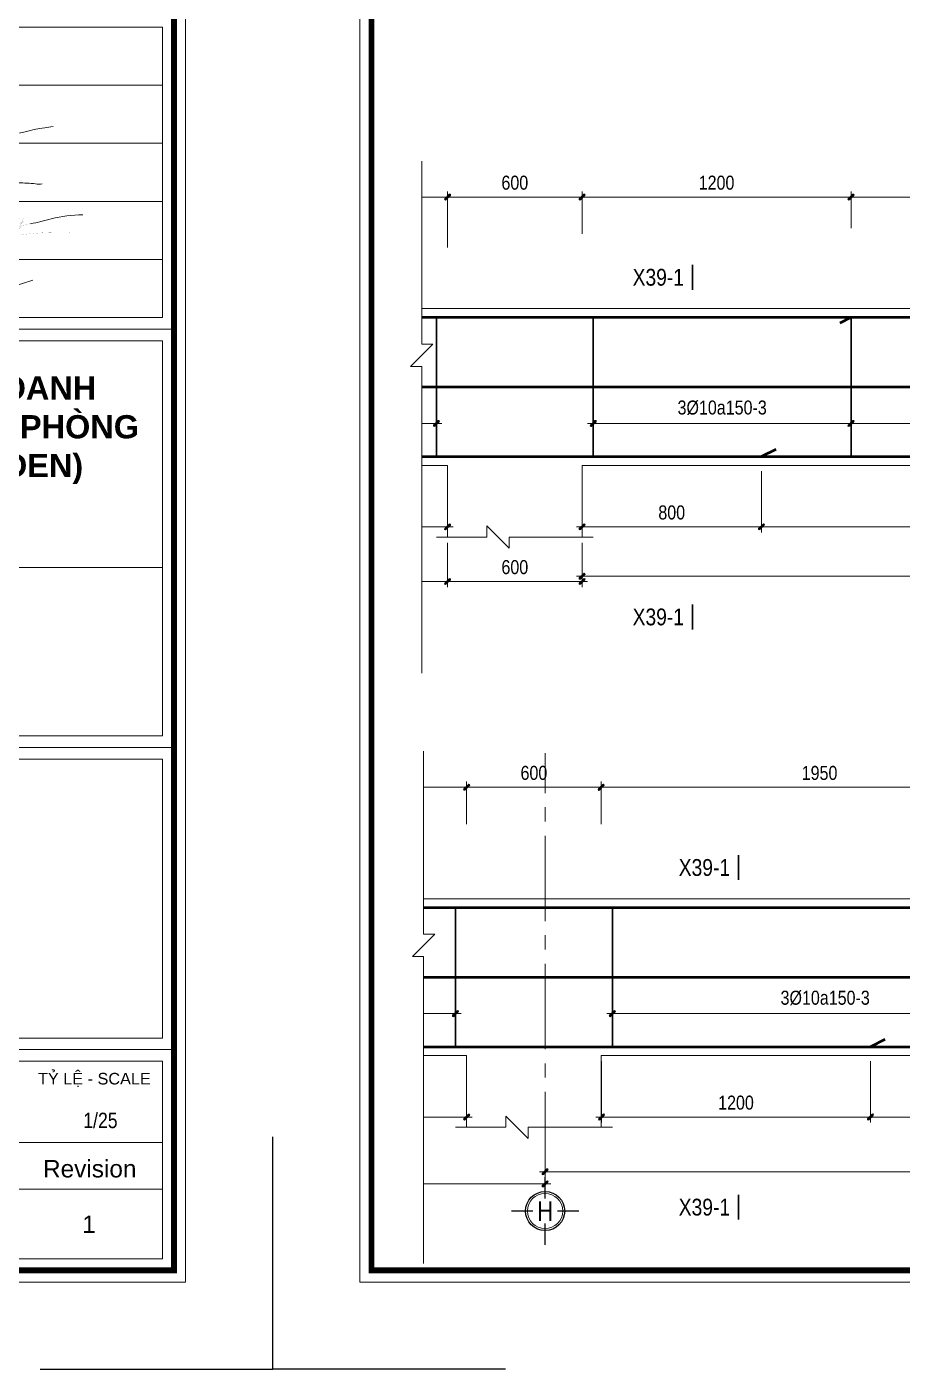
# Model space of a CAD drawing. Header units: millimetres. Extents: x 397144 to 8960116, y 345581 to 674207.
# Drawn here: x 5017964 to 5021870, y 648502 to 654492 of the extents above; entities that cross this region are included whole.
import ezdxf
from ezdxf.enums import TextEntityAlignment as Align
from ezdxf.xclip import XClip

# ---------------------------------------------------------------- set-up
doc = ezdxf.new("R2010")
doc.units = ezdxf.units.MM
doc.header["$XCLIPFRAME"] = 0
doc.header["$PDSIZE"] = -10
for name, pattern in [('CENTER', [2, 1.25, -0.25, 0.25, -0.25]), ('CENTER2', [28.575, 19.05, -3.175, 3.175, -3.175]), ('HIDDEN', [0.375, 0.25, -0.125])]:
    doc.linetypes.add(name, pattern=pattern)
doc.layers.get('0').update_dxf_attribs({"linetype": 'CONTINUOUS'})
doc.layers.get('Defpoints').update_dxf_attribs({"color": 12, "linetype": 'CONTINUOUS'})
for name, color, linetype, lineweight in [('2', 2, 'CONTINUOUS', 20), ('CDAI', 8, 'CONTINUOUS', 30), ('CHG_XX_Khung ten$0$TEXT', 7, 'CONTINUOUS', 15), ('CHUNHO', 7, 'CENTER', 13), ('CTHEP', 2, 'CONTINUOUS', 50), ('DBAO', 3, 'CONTINUOUS', 20), ('DGIONG', 4, 'CONTINUOUS', 13), ('KTH', 150, 'CONTINUOUS', 5), ('Net khuat', 8, 'HIDDEN', 13), ('STICK', 1, 'CONTINUOUS', 9), ('TEXT', 7, 'CONTINUOUS', 15)]:
    doc.layers.add(name, color=color, linetype=linetype, lineweight=lineweight)
doc.layers.add('8', color=8, linetype='CONTINUOUS')
doc.styles.add('CHG_XX_Khung ten$0$A1 BORDER$0$ARIAL', font='arial.ttf')
doc.styles.add('CHG_XX_Khung ten$0$A1 BORDER$0$Arial - Bold', font='arialbd.ttf', dxfattribs={"height": 2.5})
doc.styles.add('CHG_XX_Khung ten$0$arial', font='arial.ttf')
doc.styles.add('HELVECONDENSE', font='VHELVCN_0.TTF')
doc.styles.add('Star-HelCon', font='VHELVCN_0.TTF')
doc.styles.add('TTP-HelCon', font='VHELVCN_0.TTF')
doc.dimstyles.new('TTP-25', dxfattribs={"dimscale": 25, "dimtxt": 2.5, "dimasz": 1, "dimexe": 1, "dimexo": 1, "dimgap": 0.09, "dimtad": 0, "dimdec": 4, "dimrnd": 5, "dimzin": 9, "dimdsep": 46, "dimtxsty": 'TTP-HelCon', "dimblk": 'Stick1', "dimcen": 0.09, "dimdle": 1.5, "dimclrd": 256, "dimclre": 256, "dimclrt": 7, "dimadec": 0, "dimazin": 0, "dimtfac": 1, "dimtdec": 4, "dimtmove": 0, "dimatfit": 3, "dimldrblk": '_ArchTick1', "dimfxl": 1, "dimtvp": 1, "dimtolj": 1, "dimtzin": 0, "dimarcsym": 0})

# ---------------------------------------------------------------- blocks, each defined once
blk = doc.blocks.new('CHG_XX_Khung ten')
for p, q in [((687, 179), (824, 179)), ((687, 107), (824, 107)), ((687, 55), (824, 55))]:
    blk.add_line(p, q)
at = {"linetype": 'Continuous'}
blk.add_line((689, 39), (822, 39), dxfattribs=at)
blk.add_lwpolyline([(15, 579), (826, 579), (826, 15), (15, 15)], close=True)
at = {"color": 4, "linetype": 'Continuous', "const_width": 1}
blk.add_lwpolyline([(17, 577), (824, 577), (824, 17), (17, 17)], close=True, dxfattribs=at)
at = {"color": 9, "linetype": 'Continuous'}
for points in [[(822, 221), (689, 221), (689, 231), (822, 231)], [(822, 211), (689, 211), (689, 221), (822, 221)], [(822, 201), (689, 201), (689, 211), (822, 211)], [(822, 191), (689, 191), (689, 201), (822, 201)], [(822, 181), (689, 181), (689, 191), (822, 191)]]:
    blk.add_lwpolyline(points, close=True, dxfattribs=at)
blk.add_lwpolyline([(822, 211), (689, 211), (822, 211)], dxfattribs=at)
at = {"linetype": 'Continuous'}
for points in [[(689, 177), (822, 177), (822, 138), (689, 138)], [(689, 109), (822, 109), (822, 138), (689, 138)], [(689, 105), (822, 105), (822, 57), (689, 57)], [(689, 53), (822, 53), (822, 31), (689, 31)], [(822, 19), (689, 19), (689, 31), (822, 31)]]:
    blk.add_lwpolyline(points, close=True, dxfattribs=at)
at = {"color": 1}
blk.add_spline([(785.43, 181.21), (786.17, 181.73), (788.31, 183), (790.34, 184), (791.77, 184.64), (795.08, 185.91), (796.87, 186.5), (799.7, 187.42)], degree=3, dxfattribs=at)
at = {"layer": 'CHG_XX_Khung ten$0$TEXT', "color": 1}
blk.add_lwpolyline([(801.29, 204.04, -0.124137), (800.16, 204.02, 0.028888), (797.25, 204.19, 0.026156)], format="xyb", dxfattribs=at)
at = {"layer": 'CHG_XX_Khung ten$0$TEXT', "color": 1, "const_width": 0.0121}
for points in [[(797.48, 198.09, 0.142769), (797.07, 197.1, 0.220826), (797.29, 196.56, 0.106687), (798.07, 198.16, 0.181562), (797.64, 197.4, -0.039872), (797.25, 196.09, -0.060225), (798.09, 197.69, 0.017174), (797.52, 196.45, -0.149286), (799.3, 197.16)], [(806.31, 195.73, -0.026807), (805.12, 195.66, 0.027369), (800.25, 195.52, 0.022423), (795.26, 194.89, 0.038275), (791.04, 194.04, 0.053272), (785.95, 192.37, 0.118692), (783.44, 190.96)]]:
    blk.add_lwpolyline(points, format="xyb", dxfattribs=at)
at = {"layer": 'CHG_XX_Khung ten$0$TEXT', "color": 1}
for centre, radius, start, end in [((793.37, 230.45), 33.81, 280.1185, 286.3373), ((808.51, 174.85), 23.83, 90.5448, 103.6788)]:
    blk.add_arc(centre, radius, start, end, dxfattribs=at)
blk.add_spline([(786.22, 211.12), (786.28, 210.87), (786.71, 210.78), (801.78, 213.69), (803.18, 213.88)], degree=3, dxfattribs=at)
at = {"layer": 'Defpoints', "color": 1, "ltscale": 2}
for points in [[(40.06, 0), (0, 0), (0, 40)], [(800.94, 0), (841, 0), (841, 40)]]:
    blk.add_lwpolyline(points, dxfattribs=at)
at = {"style": 'CHG_XX_Khung ten$0$A1 BORDER$0$ARIAL'}
blk.add_text('TỶ LỆ - SCALE', height=2, dxfattribs=at).set_placement((820, 50), align=Align.MIDDLE_RIGHT)
for s, style, p in [('Revision', 'CHG_XX_Khung ten$0$A1 BORDER$0$ARIAL', (809.5, 34.5)), ('1', 'CHG_XX_Khung ten$0$arial', (809.36, 24.93))]:
    blk.add_text(s, height=3, dxfattribs=dict(style=style)).set_placement(p, align=Align.MIDDLE_CENTER)
at = {"insert": (755.4, 170.88), "char_height": 4, "width": 159.8745, "attachment_point": 2, "style": 'CHG_XX_Khung ten$0$A1 BORDER$0$Arial - Bold'}
blk.add_mtext('DỰ ÁN ĐẦU TƯ XÂY DỰNG KINH DOANH\\PKHU CHUNG CƯ - THƯƠNG MẠI - VĂN PHÒNG\\P(KHU PHỨC HỢP CÔNG HÒA GARDEN)', dxfattribs=at)
blk = doc.blocks.new('Stick1')
at = {"layer": 'STICK'}
h = blk.add_hatch(color=256, dxfattribs=at)
edge = h.paths.add_edge_path()
edge.add_line((0.3, 0.5), (-0.5, -0.3))
edge.add_arc((-0.4, -0.4), 0.141, 135, 315)
edge.add_line((-0.3, -0.5), (0.5, 0.3))
edge.add_arc((0.4, 0.4), 0.141, 315, 495)
blk.add_line((1, 0), (-1, 0), dxfattribs=at)
blk.add_lwpolyline([(0.3, 0.5), (-0.5, -0.3, 1), (-0.3, -0.5), (0.5, 0.3, 1), (0.3, 0.5, 1)], format="xyb", dxfattribs=at)
blk = doc.blocks.new('*D2231')
at = {"layer": 'Defpoints', "color": 0, "transparency": 16777216}
for p in [(5226742.1, 680343.4), (5227342.1, 680343.4), (5227342.1, 680145.2)]:
    blk.add_point(p, dxfattribs=at)
at = {"layer": 'KTH', "lineweight": -2, "transparency": 16777216}
for p, q in [((5226742.1, 680318.4), (5226742.1, 680120.2)), ((5227342.1, 680318.4), (5227342.1, 680120.2)), ((5226767.1, 680145.2), (5227317.1, 680145.2))]:
    blk.add_line(p, q, dxfattribs=at)
at = {"layer": 'KTH', "lineweight": -2, "transparency": 16777216, "xscale": 25, "yscale": 25, "zscale": 25, "rotation": 180}
blk.add_blockref('Stick1', (5226742.1, 680145.2), dxfattribs=at)
at = {"layer": 'KTH', "lineweight": -2, "transparency": 16777216, "xscale": 25, "yscale": 25, "zscale": 25}
blk.add_blockref('Stick1', (5227342.1, 680145.2), dxfattribs=at)
at = {"layer": 'KTH', "color": 7, "transparency": 16777216, "insert": (5227042.1, 680209.1), "char_height": 62.5, "attachment_point": 5, "style": 'TTP-HelCon'}
blk.add_mtext('\\A1;600', dxfattribs=at)
blk = doc.blocks.new('_ArchTick1')
at = {"color": 0, "const_width": 3.81}
blk.add_lwpolyline([(-12.7, -12.7), (12.7, 12.7)], dxfattribs=at)
blk = doc.blocks.new('*D2233')
at = {"layer": 'Defpoints', "color": 0, "transparency": 16777216}
for p in [(5227342.1, 681860.8), (5226742.1, 681671.8), (5227342.1, 681671.8)]:
    blk.add_point(p, dxfattribs=at)
at = {"layer": 'KTH', "lineweight": -2, "transparency": 16777216}
for p, q in [((5226742.1, 681696.8), (5226742.1, 681885.8)), ((5227342.1, 681696.8), (5227342.1, 681885.8)), ((5226767.1, 681860.8), (5227317.1, 681860.8))]:
    blk.add_line(p, q, dxfattribs=at)
at = {"layer": 'KTH', "lineweight": -2, "transparency": 16777216, "xscale": 25, "yscale": 25, "zscale": 25, "rotation": 180}
blk.add_blockref('Stick1', (5226742.1, 681860.8), dxfattribs=at)
at = {"layer": 'KTH', "lineweight": -2, "transparency": 16777216, "xscale": 25, "yscale": 25, "zscale": 25}
blk.add_blockref('Stick1', (5227342.1, 681860.8), dxfattribs=at)
at = {"layer": 'KTH', "color": 7, "transparency": 16777216, "insert": (5227042.1, 681924.6), "char_height": 62.5, "attachment_point": 5, "style": 'TTP-HelCon'}
blk.add_mtext('\\A1;600', dxfattribs=at)
blk = doc.blocks.new('*D2234')
at = {"layer": 'Defpoints', "color": 0, "transparency": 16777216}
for p in [(5224942.1, 681133.4), (5226692.1, 681133.4), (5224942.1, 680850.6)]:
    blk.add_point(p, dxfattribs=at)
at = {"layer": 'KTH', "lineweight": -2, "transparency": 16777216}
for p, q in [((5224942.1, 681108.4), (5224942.1, 680825.6)), ((5226692.1, 681108.4), (5226692.1, 680825.6)), ((5226667.1, 680850.6), (5224967.1, 680850.6))]:
    blk.add_line(p, q, dxfattribs=at)
at = {"layer": 'KTH', "lineweight": -2, "transparency": 16777216, "xscale": 25, "yscale": 25, "zscale": 25, "rotation": 180}
blk.add_blockref('Stick1', (5224942.1, 680850.6), dxfattribs=at)
at = {"layer": 'KTH', "lineweight": -2, "transparency": 16777216, "xscale": 25, "yscale": 25, "zscale": 25}
blk.add_blockref('Stick1', (5226692.1, 680850.6), dxfattribs=at)
at = {"layer": 'KTH', "color": 7, "transparency": 16777216, "insert": (5225817.1, 680920.5), "char_height": 62.5, "attachment_point": 5, "style": 'TTP-HelCon'}
blk.add_mtext('\\A1;3Þ10a150-3', dxfattribs=at)
blk = doc.blocks.new('*D2235')
at = {"layer": 'Defpoints', "color": 0, "transparency": 16777216}
for p in [(5227392.1, 681133.4), (5228542.1, 681133.4), (5228542.1, 680850.6)]:
    blk.add_point(p, dxfattribs=at)
at = {"layer": 'KTH', "lineweight": -2, "transparency": 16777216}
for p, q in [((5227392.1, 681108.4), (5227392.1, 680825.6)), ((5228542.1, 681108.4), (5228542.1, 680825.6)), ((5227417.1, 680850.6), (5228517.1, 680850.6))]:
    blk.add_line(p, q, dxfattribs=at)
at = {"layer": 'KTH', "lineweight": -2, "transparency": 16777216, "xscale": 25, "yscale": 25, "zscale": 25, "rotation": 180}
blk.add_blockref('Stick1', (5227392.1, 680850.6), dxfattribs=at)
at = {"layer": 'KTH', "lineweight": -2, "transparency": 16777216, "xscale": 25, "yscale": 25, "zscale": 25}
blk.add_blockref('Stick1', (5228542.1, 680850.6), dxfattribs=at)
at = {"layer": 'KTH', "color": 7, "transparency": 16777216, "insert": (5227967.1, 680920.5), "char_height": 62.5, "attachment_point": 5, "style": 'TTP-HelCon'}
blk.add_mtext('\\A1;3Þ10a150-3', dxfattribs=at)
blk = doc.blocks.new('*D2189')
at = {"layer": 'Defpoints', "color": 0, "transparency": 16777216}
for p in [(5239792.1, 681860.8), (5239192.1, 681671.8), (5239792.1, 681671.8)]:
    blk.add_point(p, dxfattribs=at)
at = {"layer": 'KTH', "lineweight": -2, "transparency": 16777216}
for p, q in [((5239192.1, 681696.8), (5239192.1, 681885.8)), ((5239792.1, 681696.8), (5239792.1, 681885.8)), ((5239217.1, 681860.8), (5239767.1, 681860.8))]:
    blk.add_line(p, q, dxfattribs=at)
at = {"layer": 'KTH', "lineweight": -2, "transparency": 16777216, "xscale": 25, "yscale": 25, "zscale": 25, "rotation": 180}
blk.add_blockref('Stick1', (5239192.1, 681860.8), dxfattribs=at)
at = {"layer": 'KTH', "lineweight": -2, "transparency": 16777216, "xscale": 25, "yscale": 25, "zscale": 25}
blk.add_blockref('Stick1', (5239792.1, 681860.8), dxfattribs=at)
at = {"layer": 'KTH', "color": 7, "transparency": 16777216, "insert": (5239492.1, 681924.6), "char_height": 62.5, "attachment_point": 5, "style": 'TTP-HelCon'}
blk.add_mtext('\\A1;600', dxfattribs=at)
blk = doc.blocks.new('*D2190')
at = {"layer": 'Defpoints', "color": 0, "transparency": 16777216}
for p in [(5239842.1, 681133.4), (5241741.1, 681133.4), (5241741.1, 680850.6)]:
    blk.add_point(p, dxfattribs=at)
at = {"layer": 'KTH', "lineweight": -2, "transparency": 16777216}
for p, q in [((5239842.1, 681108.4), (5239842.1, 680825.6)), ((5241741.1, 681108.4), (5241741.1, 680825.6)), ((5239867.1, 680850.6), (5241716.1, 680850.6))]:
    blk.add_line(p, q, dxfattribs=at)
at = {"layer": 'KTH', "lineweight": -2, "transparency": 16777216, "xscale": 25, "yscale": 25, "zscale": 25, "rotation": 180}
blk.add_blockref('Stick1', (5239842.1, 680850.6), dxfattribs=at)
at = {"layer": 'KTH', "lineweight": -2, "transparency": 16777216, "xscale": 25, "yscale": 25, "zscale": 25}
blk.add_blockref('Stick1', (5241741.1, 680850.6), dxfattribs=at)
at = {"layer": 'KTH', "color": 7, "transparency": 16777216, "insert": (5240791.6, 680920.5), "char_height": 62.5, "attachment_point": 5, "style": 'TTP-HelCon'}
blk.add_mtext('\\A1;3Þ10a150-3', dxfattribs=at)
blk = doc.blocks.new('dau truc')
blk.add_circle((0, 0), 180)
at = {"layer": '8'}
for p, q in [((0, 127), (0, 345)), ((-127, 0), (-345, 0)), ((345, 0), (127, 0)), ((0, -345), (0, -127))]:
    blk.add_line(p, q, dxfattribs=at)
blk.add_circle((0, 0), 200, dxfattribs=at)
at = {"layer": 'TEXT', "style": 'HELVECONDENSE'}
blk.add_attdef('A', text='', height=233, dxfattribs=at).set_placement((0, 0), align=Align.MIDDLE)
blk = doc.blocks.new('*D1848')
at = {"layer": 'Defpoints', "color": 0, "transparency": 16777216}
for p in [(5222942.1, 680343), (5226742.1, 680343.4), (5226742.1, 680145.2)]:
    blk.add_point(p, dxfattribs=at)
at = {"layer": 'KTH', "lineweight": -2, "transparency": 16777216}
for p, q in [((5222942.1, 680318), (5222942.1, 680120.2)), ((5226742.1, 680318.4), (5226742.1, 680120.2)), ((5222967.1, 680145.2), (5226717.1, 680145.2))]:
    blk.add_line(p, q, dxfattribs=at)
at = {"layer": 'KTH', "lineweight": -2, "transparency": 16777216, "xscale": 25, "yscale": 25, "zscale": 25, "rotation": 180}
blk.add_blockref('Stick1', (5222942.1, 680145.2), dxfattribs=at)
at = {"layer": 'KTH', "lineweight": -2, "transparency": 16777216, "xscale": 25, "yscale": 25, "zscale": 25}
blk.add_blockref('Stick1', (5226742.1, 680145.2), dxfattribs=at)
at = {"layer": 'KTH', "color": 7, "transparency": 16777216, "insert": (5224842.1, 680209.1), "char_height": 62.5, "attachment_point": 5, "style": 'TTP-HelCon'}
blk.add_mtext('\\A1;3800', dxfattribs=at)
blk = doc.blocks.new('*D1849')
at = {"layer": 'Defpoints', "color": 0, "transparency": 16777216}
for p in [(5232392.1, 680586), (5227342.1, 680343.4), (5232392.1, 680168.6)]:
    blk.add_point(p, dxfattribs=at)
at = {"layer": 'KTH', "lineweight": -2, "transparency": 16777216}
for p, q in [((5232392.1, 680561), (5232392.1, 680143.6)), ((5227342.1, 680318.4), (5227342.1, 680143.6)), ((5227367.1, 680168.6), (5232367.1, 680168.6))]:
    blk.add_line(p, q, dxfattribs=at)
at = {"layer": 'KTH', "lineweight": -2, "transparency": 16777216, "xscale": 25, "yscale": 25, "zscale": 25, "rotation": 180}
blk.add_blockref('Stick1', (5227342.1, 680168.6), dxfattribs=at)
at = {"layer": 'KTH', "lineweight": -2, "transparency": 16777216, "xscale": 25, "yscale": 25, "zscale": 25}
blk.add_blockref('Stick1', (5232392.1, 680168.6), dxfattribs=at)
at = {"layer": 'KTH', "color": 7, "transparency": 16777216, "insert": (5229867.1, 680232.5), "char_height": 62.5, "attachment_point": 5, "style": 'TTP-HelCon'}
blk.add_mtext('\\A1;5050', dxfattribs=at)
blk = doc.blocks.new('*D1851')
at = {"layer": 'Defpoints', "color": 0, "transparency": 16777216}
for p in [(5239542.1, 680307.1), (5233042.1, 680252.7), (5239542.1, 680090.9)]:
    blk.add_point(p, dxfattribs=at)
at = {"layer": 'KTH', "lineweight": -2, "transparency": 16777216}
for p, q in [((5239542.1, 680282.1), (5239542.1, 680065.9)), ((5233042.1, 680227.7), (5233042.1, 680065.9)), ((5233067.1, 680090.9), (5239517.1, 680090.9))]:
    blk.add_line(p, q, dxfattribs=at)
at = {"layer": 'KTH', "lineweight": -2, "transparency": 16777216, "xscale": 25, "yscale": 25, "zscale": 25, "rotation": 180}
blk.add_blockref('Stick1', (5233042.1, 680090.9), dxfattribs=at)
at = {"layer": 'KTH', "lineweight": -2, "transparency": 16777216, "xscale": 25, "yscale": 25, "zscale": 25}
blk.add_blockref('Stick1', (5239542.1, 680090.9), dxfattribs=at)
at = {"layer": 'KTH', "color": 7, "transparency": 16777216, "insert": (5236292.1, 680154.8), "char_height": 62.5, "attachment_point": 5, "style": 'TTP-HelCon'}
blk.add_mtext('\\A1;6500', dxfattribs=at)
blk = doc.blocks.new('*D1852')
at = {"layer": 'Defpoints', "color": 0, "transparency": 16777216}
for p in [(5247292.1, 680343.4), (5239542.1, 680307.1), (5247292.1, 680145.2)]:
    blk.add_point(p, dxfattribs=at)
at = {"layer": 'KTH', "lineweight": -2, "transparency": 16777216}
for p, q in [((5239542.1, 680282.1), (5239542.1, 680120.2)), ((5247292.1, 680318.4), (5247292.1, 680120.2)), ((5239567.1, 680145.2), (5247267.1, 680145.2))]:
    blk.add_line(p, q, dxfattribs=at)
at = {"layer": 'KTH', "lineweight": -2, "transparency": 16777216, "xscale": 25, "yscale": 25, "zscale": 25, "rotation": 180}
blk.add_blockref('Stick1', (5239542.1, 680145.2), dxfattribs=at)
at = {"layer": 'KTH', "lineweight": -2, "transparency": 16777216, "xscale": 25, "yscale": 25, "zscale": 25}
blk.add_blockref('Stick1', (5247292.1, 680145.2), dxfattribs=at)
at = {"layer": 'KTH', "color": 7, "transparency": 16777216, "insert": (5243417.1, 680209.1), "char_height": 62.5, "attachment_point": 5, "style": 'TTP-HelCon'}
blk.add_mtext('\\A1;7750', dxfattribs=at)
blk = doc.blocks.new('*D2196')
at = {"layer": 'Defpoints', "color": 0, "transparency": 16777216}
for p in [(5226742.1, 681860.8), (5224942.1, 681671.8), (5226742.1, 681611.1)]:
    blk.add_point(p, dxfattribs=at)
at = {"layer": 'KTH', "lineweight": -2, "transparency": 16777216}
for p, q in [((5224942.1, 681696.8), (5224942.1, 681885.8)), ((5226742.1, 681636.1), (5226742.1, 681885.8)), ((5224967.1, 681860.8), (5226717.1, 681860.8))]:
    blk.add_line(p, q, dxfattribs=at)
at = {"layer": 'KTH', "lineweight": -2, "transparency": 16777216, "xscale": 25, "yscale": 25, "zscale": 25, "rotation": 180}
blk.add_blockref('Stick1', (5224942.1, 681860.8), dxfattribs=at)
at = {"layer": 'KTH', "lineweight": -2, "transparency": 16777216, "xscale": 25, "yscale": 25, "zscale": 25}
blk.add_blockref('Stick1', (5226742.1, 681860.8), dxfattribs=at)
at = {"layer": 'KTH', "color": 7, "transparency": 16777216, "insert": (5225842.1, 681924.6), "char_height": 62.5, "attachment_point": 5, "style": 'TTP-HelCon'}
blk.add_mtext('\\A1;1800', dxfattribs=at)
blk = doc.blocks.new('*D2202')
at = {"layer": 'Defpoints', "color": 0, "transparency": 16777216}
for p in [(5225542.1, 680663.4), (5226742.1, 680663.4), (5226742.1, 680389.2)]:
    blk.add_point(p, dxfattribs=at)
at = {"layer": 'KTH', "lineweight": -2, "transparency": 16777216}
for p, q in [((5225542.1, 680638.4), (5225542.1, 680364.2)), ((5226742.1, 680638.4), (5226742.1, 680364.2)), ((5225567.1, 680389.2), (5226717.1, 680389.2))]:
    blk.add_line(p, q, dxfattribs=at)
at = {"layer": 'KTH', "lineweight": -2, "transparency": 16777216, "xscale": 25, "yscale": 25, "zscale": 25, "rotation": 180}
blk.add_blockref('Stick1', (5225542.1, 680389.2), dxfattribs=at)
at = {"layer": 'KTH', "lineweight": -2, "transparency": 16777216, "xscale": 25, "yscale": 25, "zscale": 25}
blk.add_blockref('Stick1', (5226742.1, 680389.2), dxfattribs=at)
at = {"layer": 'KTH', "color": 7, "transparency": 16777216, "insert": (5226142.1, 680453), "char_height": 62.5, "attachment_point": 5, "style": 'TTP-HelCon'}
blk.add_mtext('\\A1;1200', dxfattribs=at)
blk = doc.blocks.new('*D2203')
at = {"layer": 'Defpoints', "color": 0, "transparency": 16777216}
for p in [(5228542.1, 681860.8), (5227342.1, 681671.8), (5228542.1, 681696.8)]:
    blk.add_point(p, dxfattribs=at)
at = {"layer": 'KTH', "lineweight": -2, "transparency": 16777216}
for p, q in [((5227342.1, 681696.8), (5227342.1, 681885.8)), ((5228542.1, 681721.8), (5228542.1, 681885.8)), ((5227367.1, 681860.8), (5228517.1, 681860.8))]:
    blk.add_line(p, q, dxfattribs=at)
at = {"layer": 'KTH', "lineweight": -2, "transparency": 16777216, "xscale": 25, "yscale": 25, "zscale": 25, "rotation": 180}
blk.add_blockref('Stick1', (5227342.1, 681860.8), dxfattribs=at)
at = {"layer": 'KTH', "lineweight": -2, "transparency": 16777216, "xscale": 25, "yscale": 25, "zscale": 25}
blk.add_blockref('Stick1', (5228542.1, 681860.8), dxfattribs=at)
at = {"layer": 'KTH', "color": 7, "transparency": 16777216, "insert": (5227942.1, 681924.6), "char_height": 62.5, "attachment_point": 5, "style": 'TTP-HelCon'}
blk.add_mtext('\\A1;1200', dxfattribs=at)
blk = doc.blocks.new('*D2205')
at = {"layer": 'Defpoints', "color": 0, "transparency": 16777216}
for p in [(5231192.1, 681860.8), (5228542.1, 681696.8), (5231192.1, 681696.8)]:
    blk.add_point(p, dxfattribs=at)
at = {"layer": 'KTH', "lineweight": -2, "transparency": 16777216}
for p, q in [((5228542.1, 681721.8), (5228542.1, 681885.8)), ((5231192.1, 681721.8), (5231192.1, 681885.8)), ((5228567.1, 681860.8), (5231167.1, 681860.8))]:
    blk.add_line(p, q, dxfattribs=at)
at = {"layer": 'KTH', "lineweight": -2, "transparency": 16777216, "xscale": 25, "yscale": 25, "zscale": 25, "rotation": 180}
blk.add_blockref('Stick1', (5228542.1, 681860.8), dxfattribs=at)
at = {"layer": 'KTH', "lineweight": -2, "transparency": 16777216, "xscale": 25, "yscale": 25, "zscale": 25}
blk.add_blockref('Stick1', (5231192.1, 681860.8), dxfattribs=at)
at = {"layer": 'KTH', "color": 7, "transparency": 16777216, "insert": (5229867.1, 681924.6), "char_height": 62.5, "attachment_point": 5, "style": 'TTP-HelCon'}
blk.add_mtext('\\A1;2650', dxfattribs=at)
blk = doc.blocks.new('*D2206')
at = {"layer": 'Defpoints', "color": 0, "transparency": 16777216}
for p in [(5228542.1, 681133.5), (5231242.1, 681013.5), (5228542.1, 680850.5)]:
    blk.add_point(p, dxfattribs=at)
at = {"layer": 'KTH', "lineweight": -2, "transparency": 16777216}
for p, q in [((5228542.1, 681108.5), (5228542.1, 680825.5)), ((5231242.1, 680988.5), (5231242.1, 680825.5)), ((5231217.1, 680850.5), (5228567.1, 680850.5))]:
    blk.add_line(p, q, dxfattribs=at)
at = {"layer": 'KTH', "lineweight": -2, "transparency": 16777216, "xscale": 25, "yscale": 25, "zscale": 25, "rotation": 180}
blk.add_blockref('Stick1', (5228542.1, 680850.5), dxfattribs=at)
at = {"layer": 'KTH', "lineweight": -2, "transparency": 16777216, "xscale": 25, "yscale": 25, "zscale": 25}
blk.add_blockref('Stick1', (5231242.1, 680850.5), dxfattribs=at)
at = {"layer": 'KTH', "color": 7, "transparency": 16777216, "insert": (5229892.1, 680920.4), "char_height": 62.5, "attachment_point": 5, "style": 'TTP-HelCon'}
blk.add_mtext('\\A1;3Þ10a200-3', dxfattribs=at)
blk = doc.blocks.new('*D2207')
at = {"layer": 'Defpoints', "color": 0, "transparency": 16777216}
for p in [(5227342.1, 680663.4), (5228142.1, 680663.4), (5228142.1, 680389.2)]:
    blk.add_point(p, dxfattribs=at)
at = {"layer": 'KTH', "lineweight": -2, "transparency": 16777216}
for p, q in [((5227342.1, 680638.4), (5227342.1, 680364.2)), ((5228142.1, 680638.4), (5228142.1, 680364.2)), ((5227367.1, 680389.2), (5228117.1, 680389.2))]:
    blk.add_line(p, q, dxfattribs=at)
at = {"layer": 'KTH', "lineweight": -2, "transparency": 16777216, "xscale": 25, "yscale": 25, "zscale": 25, "rotation": 180}
blk.add_blockref('Stick1', (5227342.1, 680389.2), dxfattribs=at)
at = {"layer": 'KTH', "lineweight": -2, "transparency": 16777216, "xscale": 25, "yscale": 25, "zscale": 25}
blk.add_blockref('Stick1', (5228142.1, 680389.2), dxfattribs=at)
at = {"layer": 'KTH', "color": 7, "transparency": 16777216, "insert": (5227742.1, 680453), "char_height": 62.5, "attachment_point": 5, "style": 'TTP-HelCon'}
blk.add_mtext('\\A1;800', dxfattribs=at)
blk = doc.blocks.new('*D2208')
at = {"layer": 'Defpoints', "color": 0, "transparency": 16777216}
for p in [(5228142.1, 680663.4), (5231592.1, 680600.7), (5231592.1, 680389.2)]:
    blk.add_point(p, dxfattribs=at)
at = {"layer": 'KTH', "lineweight": -2, "transparency": 16777216}
for p, q in [((5228142.1, 680638.4), (5228142.1, 680364.2)), ((5231592.1, 680575.7), (5231592.1, 680364.2)), ((5228167.1, 680389.2), (5231567.1, 680389.2))]:
    blk.add_line(p, q, dxfattribs=at)
at = {"layer": 'KTH', "lineweight": -2, "transparency": 16777216, "xscale": 25, "yscale": 25, "zscale": 25, "rotation": 180}
blk.add_blockref('Stick1', (5228142.1, 680389.2), dxfattribs=at)
at = {"layer": 'KTH', "lineweight": -2, "transparency": 16777216, "xscale": 25, "yscale": 25, "zscale": 25}
blk.add_blockref('Stick1', (5231592.1, 680389.2), dxfattribs=at)
at = {"layer": 'KTH', "color": 7, "transparency": 16777216, "insert": (5229867.1, 680453), "char_height": 62.5, "attachment_point": 5, "style": 'TTP-HelCon'}
blk.add_mtext('\\A1;3450', dxfattribs=at)
blk = doc.blocks.new('*D2212')
at = {"layer": 'Defpoints', "color": 0, "transparency": 16777216}
for p in [(5237642.1, 681133.4), (5239142.1, 681133.4), (5239142.1, 680850.6)]:
    blk.add_point(p, dxfattribs=at)
at = {"layer": 'KTH', "lineweight": -2, "transparency": 16777216}
for p, q in [((5237642.1, 681108.4), (5237642.1, 680825.6)), ((5239142.1, 681108.4), (5239142.1, 680825.6)), ((5237667.1, 680850.6), (5239117.1, 680850.6))]:
    blk.add_line(p, q, dxfattribs=at)
at = {"layer": 'KTH', "lineweight": -2, "transparency": 16777216, "xscale": 25, "yscale": 25, "zscale": 25, "rotation": 180}
blk.add_blockref('Stick1', (5237642.1, 680850.6), dxfattribs=at)
at = {"layer": 'KTH', "lineweight": -2, "transparency": 16777216, "xscale": 25, "yscale": 25, "zscale": 25}
blk.add_blockref('Stick1', (5239142.1, 680850.6), dxfattribs=at)
at = {"layer": 'KTH', "color": 7, "transparency": 16777216, "insert": (5238392.1, 680920.5), "char_height": 62.5, "attachment_point": 5, "style": 'TTP-HelCon'}
blk.add_mtext('\\A1;3Þ10a150-3', dxfattribs=at)
blk = doc.blocks.new('*D2213')
at = {"layer": 'Defpoints', "color": 0, "transparency": 16777216}
for p in [(5239192.1, 681860.8), (5237642.1, 681671.8), (5239192.1, 681696.8)]:
    blk.add_point(p, dxfattribs=at)
at = {"layer": 'KTH', "lineweight": -2, "transparency": 16777216}
for p, q in [((5237642.1, 681696.8), (5237642.1, 681885.8)), ((5239192.1, 681721.8), (5239192.1, 681885.8)), ((5237667.1, 681860.8), (5239167.1, 681860.8))]:
    blk.add_line(p, q, dxfattribs=at)
at = {"layer": 'KTH', "lineweight": -2, "transparency": 16777216, "xscale": 25, "yscale": 25, "zscale": 25, "rotation": 180}
blk.add_blockref('Stick1', (5237642.1, 681860.8), dxfattribs=at)
at = {"layer": 'KTH', "lineweight": -2, "transparency": 16777216, "xscale": 25, "yscale": 25, "zscale": 25}
blk.add_blockref('Stick1', (5239192.1, 681860.8), dxfattribs=at)
at = {"layer": 'KTH', "color": 7, "transparency": 16777216, "insert": (5238417.1, 681924.6), "char_height": 62.5, "attachment_point": 5, "style": 'TTP-HelCon'}
blk.add_mtext('\\A1;1550', dxfattribs=at)
blk = doc.blocks.new('*D2217')
at = {"layer": 'Defpoints', "color": 0, "transparency": 16777216}
for p in [(5239792.1, 681860.5), (5239792.1, 681671.5), (5241741.1, 681671.5)]:
    blk.add_point(p, dxfattribs=at)
at = {"layer": 'KTH', "lineweight": -2, "transparency": 16777216}
for p, q in [((5239792.1, 681696.5), (5239792.1, 681885.5)), ((5241741.1, 681696.5), (5241741.1, 681885.5)), ((5241716.1, 681860.5), (5239817.1, 681860.5))]:
    blk.add_line(p, q, dxfattribs=at)
at = {"layer": 'KTH', "lineweight": -2, "transparency": 16777216, "xscale": 25, "yscale": 25, "zscale": 25, "rotation": 180}
blk.add_blockref('Stick1', (5239792.1, 681860.5), dxfattribs=at)
at = {"layer": 'KTH', "lineweight": -2, "transparency": 16777216, "xscale": 25, "yscale": 25, "zscale": 25}
blk.add_blockref('Stick1', (5241741.1, 681860.5), dxfattribs=at)
at = {"layer": 'KTH', "color": 7, "transparency": 16777216, "insert": (5240766.6, 681924.4), "char_height": 62.5, "attachment_point": 5, "style": 'TTP-HelCon'}
blk.add_mtext('\\A1;1950', dxfattribs=at)
blk = doc.blocks.new('*D2185')
at = {"layer": 'Defpoints', "color": 0, "transparency": 16777216}
for p in [(5238192.1, 680663.4), (5239192.1, 680663.4), (5239192.1, 680389.2)]:
    blk.add_point(p, dxfattribs=at)
at = {"layer": 'KTH', "lineweight": -2, "transparency": 16777216}
for p, q in [((5238192.1, 680638.4), (5238192.1, 680364.2)), ((5239192.1, 680638.4), (5239192.1, 680364.2)), ((5238217.1, 680389.2), (5239167.1, 680389.2))]:
    blk.add_line(p, q, dxfattribs=at)
at = {"layer": 'KTH', "lineweight": -2, "transparency": 16777216, "xscale": 25, "yscale": 25, "zscale": 25, "rotation": 180}
blk.add_blockref('Stick1', (5238192.1, 680389.2), dxfattribs=at)
at = {"layer": 'KTH', "lineweight": -2, "transparency": 16777216, "xscale": 25, "yscale": 25, "zscale": 25}
blk.add_blockref('Stick1', (5239192.1, 680389.2), dxfattribs=at)
at = {"layer": 'KTH', "color": 7, "transparency": 16777216, "insert": (5238692.1, 680453), "char_height": 62.5, "attachment_point": 5, "style": 'TTP-HelCon'}
blk.add_mtext('\\A1;1000', dxfattribs=at)
blk = doc.blocks.new('*D2186')
at = {"layer": 'Defpoints', "color": 0, "transparency": 16777216}
for p in [(5239793.7, 680663.5), (5240993.7, 680663.5), (5240993.7, 680389.3)]:
    blk.add_point(p, dxfattribs=at)
at = {"layer": 'KTH', "lineweight": -2, "transparency": 16777216}
for p, q in [((5239793.7, 680638.5), (5239793.7, 680364.3)), ((5240993.7, 680638.5), (5240993.7, 680364.3)), ((5239818.7, 680389.3), (5240968.7, 680389.3))]:
    blk.add_line(p, q, dxfattribs=at)
at = {"layer": 'KTH', "lineweight": -2, "transparency": 16777216, "xscale": 25, "yscale": 25, "zscale": 25, "rotation": 180}
blk.add_blockref('Stick1', (5239793.7, 680389.3), dxfattribs=at)
at = {"layer": 'KTH', "lineweight": -2, "transparency": 16777216, "xscale": 25, "yscale": 25, "zscale": 25}
blk.add_blockref('Stick1', (5240993.7, 680389.3), dxfattribs=at)
at = {"layer": 'KTH', "color": 7, "transparency": 16777216, "insert": (5240393.7, 680453.1), "char_height": 62.5, "attachment_point": 5, "style": 'TTP-HelCon'}
blk.add_mtext('\\A1;1200', dxfattribs=at)
blk = doc.blocks.new('*D2187')
at = {"layer": 'Defpoints', "color": 0, "transparency": 16777216}
for p in [(5240993.7, 680663.5), (5246093.6, 680600.8), (5246093.6, 680389.3)]:
    blk.add_point(p, dxfattribs=at)
at = {"layer": 'KTH', "lineweight": -2, "transparency": 16777216}
for p, q in [((5240993.7, 680638.5), (5240993.7, 680364.3)), ((5246093.6, 680575.8), (5246093.6, 680364.3)), ((5241018.7, 680389.3), (5246068.6, 680389.3))]:
    blk.add_line(p, q, dxfattribs=at)
at = {"layer": 'KTH', "lineweight": -2, "transparency": 16777216, "xscale": 25, "yscale": 25, "zscale": 25, "rotation": 180}
blk.add_blockref('Stick1', (5240993.7, 680389.3), dxfattribs=at)
at = {"layer": 'KTH', "lineweight": -2, "transparency": 16777216, "xscale": 25, "yscale": 25, "zscale": 25}
blk.add_blockref('Stick1', (5246093.6, 680389.3), dxfattribs=at)
at = {"layer": 'KTH', "color": 7, "transparency": 16777216, "insert": (5243543.6, 680453.1), "char_height": 62.5, "attachment_point": 5, "style": 'TTP-HelCon'}
blk.add_mtext('\\A1;5100', dxfattribs=at)
blk = doc.blocks.new('MC')
at = {"layer": 'CTHEP', "const_width": 10}
blk.add_lwpolyline([(0, 150), (0, 0)], dxfattribs=at)
at = {"layer": 'TEXT', "style": 'TTP-HelCon'}
blk.add_attdef('A', text='', height=100, dxfattribs=at).set_placement((-50, 25.5), align=Align.RIGHT)
blk = doc.blocks.new('AX-39')
at = {"layer": 'CDAI', "ltscale": 52.5}
for p, q in [((5226692.09827, 681328.37835), (5226692.09827, 680698.37835)), ((5227392.13451, 681328.37835), (5227392.13451, 680698.37835)), ((5228542.11639, 681328.37835), (5228542.11639, 680698.37835)), ((5239142.09827, 681328.37835), (5239142.09827, 680698.37835)), ((5239842.13451, 681328.37835), (5239842.13451, 680698.37835))]:
    blk.add_line(p, q, dxfattribs=at)
at = {"layer": 'CTHEP'}
for p, q in [((5228493.28923, 681298.96645), (5228542.11639, 681324.40251)), ((5210975.04145, 681013.42943), (5247672.67727, 681013.45884)), ((5228206.52508, 680734.79359), (5228142.11639, 680702.4915)), ((5241058.06643, 680734.79359), (5240993.65774, 680702.4915))]:
    blk.add_line(p, q, dxfattribs=at)
blk.add_lwpolyline([(5210787.11638, 680705.47081), (5210787.11638, 681304.42943, -0.414213562), (5210807.11638, 681324.42943), (5247822.11639, 681324.37324, -0.414213562), (5247842.11639, 681304.37324), (5247842.11639, 680698.9725)], format="xyb", dxfattribs=at)
blk.add_lwpolyline([(5210824.90854, 681240.70867), (5210824.90854, 680702.42943), (5247796.89795, 680702.42746), (5247796.89795, 681150.21806)], dxfattribs=at)
at = {"layer": 'DBAO'}
for p, q in [((5247892.11639, 681363.14963), (5210742.11638, 681363.43576)), ((5219342.11639, 680663.37313), (5226742.11639, 680663.37313)), ((5226742.09827, 680343.42943), (5226742.10166, 680663.37313)), ((5227342.11639, 680343.42611), (5227342.11639, 680663.37313)), ((5232392.10166, 680663.37313), (5227342.11639, 680663.37313)), ((5232992.11639, 680663.37313), (5239192.10166, 680663.30748)), ((5239192.09827, 680343.42943), (5239192.10166, 680663.37313)), ((5239792.11639, 680343.42611), (5239792.11639, 680663.37313)), ((5239792.11639, 680663.37313), (5247292.10166, 680663.29372))]:
    blk.add_line(p, q, dxfattribs=at)
at = {"layer": 'DGIONG'}
for points in [[(5226692.12561, 680343.42943), (5226917.12561, 680343.42943), (5226917.12561, 680393.42943), (5227017.12561, 680293.42943), (5227017.12561, 680343.42943), (5227392.12486, 680343.4256)], [(5239142.12561, 680343.42943), (5239367.12561, 680343.42943), (5239367.12561, 680393.42943), (5239467.12561, 680293.42943), (5239467.12561, 680343.42943), (5239842.12486, 680343.4256)]]:
    blk.add_lwpolyline(points, dxfattribs=at)
at = {"layer": 'Net khuat', "linetype": 'CENTER2', "ltscale": 20}
blk.add_line((5239542.11638, 680120.61887), (5239542.11638, 682013.08775), dxfattribs=at)
at = {"xscale": 0.75, "yscale": 0.75, "zscale": 0.75}
for p in [(5227834.40598, 681446.30481), (5240404.97973, 681446.30481), (5227834.40598, 679930.64754), (5240404.97973, 679930.64754)]:
    blk.add_blockref('MC', p, dxfattribs=at).add_auto_attribs({'A': 'X39-1'})
at = {"layer": '2', "ltscale": 300}
ref = blk.add_blockref('dau truc', (5239542.11638, 679969.75434), dxfattribs=dict(at, xscale=0.4367131292819977, yscale=0.4367131292819977, zscale=0.4367131292819977))
ref.add_attrib('A', 'H', dxfattribs={"layer": 'TEXT', "height": 87.5, "style": 'HELVECONDENSE'}).set_placement((5239542.11638, 679969.75434), align=Align.MIDDLE)
at = {"layer": 'KTH'}
for base, p1, p2, picture, middle in [((5226742.11639, 681860.77269), (5224942.11639, 681671.76758), (5226742.11639, 681611.08432), '*D2196', (5225842.11639, 681924.60602)), ((5227342.11639, 681860.77269), (5226742.11639, 681671.76758), (5227342.11639, 681671.76758), '*D2233', (5227042.11639, 681924.60602)), ((5228542.11639, 681860.77269), (5227342.11639, 681671.76758), (5228542.11639, 681696.76758), '*D2203', (5227942.11639, 681924.60602)), ((5231192.11639, 681860.77269), (5228542.11639, 681696.76758), (5231192.11639, 681696.76758), '*D2205', (5229867.11639, 681924.60602)), ((5239192.11639, 681860.77269), (5237642.11639, 681671.76758), (5239192.11639, 681696.76758), '*D2213', (5238417.11639, 681924.60602)), ((5239792.11639, 681860.77269), (5239192.11639, 681671.76758), (5239792.11639, 681671.76758), '*D2189', (5239492.11639, 681924.60602)), ((5232392.1008404428, 680168.6235626424), (5227342.1163913524, 680343.429434407), (5232392.1008404428, 680586.013575552), '*D1849', (5229867.1086158976, 680232.4568959757)), ((5226742.09827, 680145.24211), (5222942.11638, 680343.01027), (5226742.09827, 680343.42943), '*D1848', (5224842.10733, 680209.07545)), ((5227342.11639, 680145.24211), (5226742.09827, 680343.42943), (5227342.11639, 680343.42943), '*D2231', (5227042.10733, 680209.07545)), ((5247292.09827, 680145.23648), (5239542.11638, 680307.05319), (5247292.09827, 680343.42943), '*D1852', (5243417.10733, 680209.06981)), ((5239542.11638, 680090.92132), (5233042.11638, 680252.73804), (5239542.11638, 680307.05319), '*D1851', (5236292.11638, 680154.75466))]:
    dim = blk.add_linear_dim(base=base, p1=p1, p2=p2, angle=180, dimstyle='TTP-25', override={"dimtmove": 1}, dxfattribs=at)
    dim.commit()
    dim.dimension.update_dxf_attribs({"geometry": picture, "text_midpoint": middle})
for base, p1, p2, picture, middle in [((5239792.14096, 681860.53899), (5241741.14096, 681671.53899), (5239792.14096, 681671.53899), '*D2217', (5240766.64096, 681924.37233)), ((5226742.09752, 680389.19341), (5225542.09752, 680663.4256), (5226742.09752, 680663.41126), '*D2202', (5226142.09752, 680453.02674)), ((5228142.11639, 680389.19341), (5227342.11639, 680663.4256), (5228142.11639, 680663.41126), '*D2207', (5227742.11639, 680453.02674)), ((5231592.10121, 680389.19341), (5228142.11639, 680663.41126), (5231592.10121, 680600.74437), '*D2208', (5229867.1088, 680453.02674)), ((5239192.10062, 680389.17109), (5238192.10062, 680663.40329), (5239192.10062, 680663.38894), '*D2185', (5238692.10062, 680453.00443)), ((5240993.65774, 680389.26594), (5239793.65774, 680663.49813), (5240993.65774, 680663.48378), '*D2186', (5240393.65774, 680453.09927)), ((5246093.63052, 680389.26594), (5240993.65774, 680663.48378), (5246093.63052, 680600.8169), '*D2187', (5243543.64413, 680453.09927))]:
    dim = blk.add_linear_dim(base=base, p1=p1, p2=p2, dimstyle='TTP-25', override={"dimtmove": 1}, dxfattribs=at)
    dim.commit()
    dim.dimension.update_dxf_attribs({"geometry": picture, "text_midpoint": middle})
for base, p1, p2, text, picture, middle in [((5224942.11639, 680850.61378), (5226692.09827, 681133.37835), (5224942.11639, 681133.37835), '3Þ10a150-3', '*D2234', (5225817.10733, 680920.53045)), ((5228542.11639, 680850.46881), (5231242.13451, 681013.5491), (5228542.11639, 681133.52332), '3Þ10a200-3', '*D2206', (5229892.12545, 680920.38548))]:
    dim = blk.add_linear_dim(base=base, p1=p1, p2=p2, angle=180, text=text, dimstyle='TTP-25', override={"dimtmove": 1}, dxfattribs=at)
    dim.commit()
    dim.dimension.update_dxf_attribs({"geometry": picture, "text_midpoint": middle})
for base, p1, p2, picture, middle in [((5228542.11639, 680850.61378), (5227392.13451, 681133.37835), (5228542.11639, 681133.37835), '*D2235', (5227967.12545, 680920.53045)), ((5239142.09827, 680850.61378), (5237642.11639, 681133.37835), (5239142.09827, 681133.37835), '*D2212', (5238392.10733, 680920.53045)), ((5241741.14096, 680850.61378), (5239842.13451, 681133.37835), (5241741.14096, 681133.37835), '*D2190', (5240791.63774, 680920.53045))]:
    dim = blk.add_linear_dim(base=base, p1=p1, p2=p2, text='3Þ10a150-3', dimstyle='TTP-25', override={"dimtmove": 1}, dxfattribs=at)
    dim.commit()
    dim.dimension.update_dxf_attribs({"geometry": picture, "text_midpoint": middle})

msp = doc.modelspace()

# ---------------------------------------------------------------- texts
at = {"layer": 'CHUNHO', "style": 'Star-HelCon'}
msp.add_text('1/25', height=68.75, dxfattribs=at).set_placement((5018292.51779, 649577.45962), align=Align.CENTER)

# ---------------------------------------------------------------- next in the draw order: block references
at = {"layer": 'KTH', "ltscale": 0.8, "xscale": 25.92478421702978, "yscale": 25.92478421702978, "zscale": 25.92478421702978}
msp.add_blockref('CHG_XX_Khung ten', (4997258.83027, 648501.85593), dxfattribs=at)

# ---------------------------------------------------------------- next in the draw order: block references
msp.add_blockref('CHG_XX_Khung ten', (5019061.57379, 648501.85593), dxfattribs=at)

# ---------------------------------------------------------------- next in the draw order: linework, layer by layer
at = {"layer": 'DGIONG'}
for points in [[(5019726.35404, 653892.87755), (5019726.35404, 653076.37918), (5019776.35404, 653076.37918), (5019676.35404, 652976.37918), (5019726.35404, 652976.37918), (5019726.35404, 651607.63559)], [(5019734.75614, 651259.20463), (5019734.75614, 650442.70627), (5019784.75614, 650442.70627), (5019684.75614, 650342.70627), (5019734.75614, 650342.70627), (5019734.75614, 648973.96268)]]:
    msp.add_lwpolyline(points, dxfattribs=at)

# ---------------------------------------------------------------- next in the draw order: block references
at = {"layer": 'DBAO'}
ref = msp.add_blockref('AX-39', (-206900.63462, -28128.673), dxfattribs=at)
XClip(ref).set_block_clipping_path([(5226626.9886538107, 679736.3085963837), (5239992.9807889815, 682021.5505509712)])
ref = msp.add_blockref('AX-39', (-219265.51605, -30762.34592), dxfattribs=at)
XClip(ref).set_block_clipping_path([(5239000.2721931562, 679728.7219401272), (5248003.1693263389, 682021.5505509712)])

doc.saveas('drawing.dxf')
